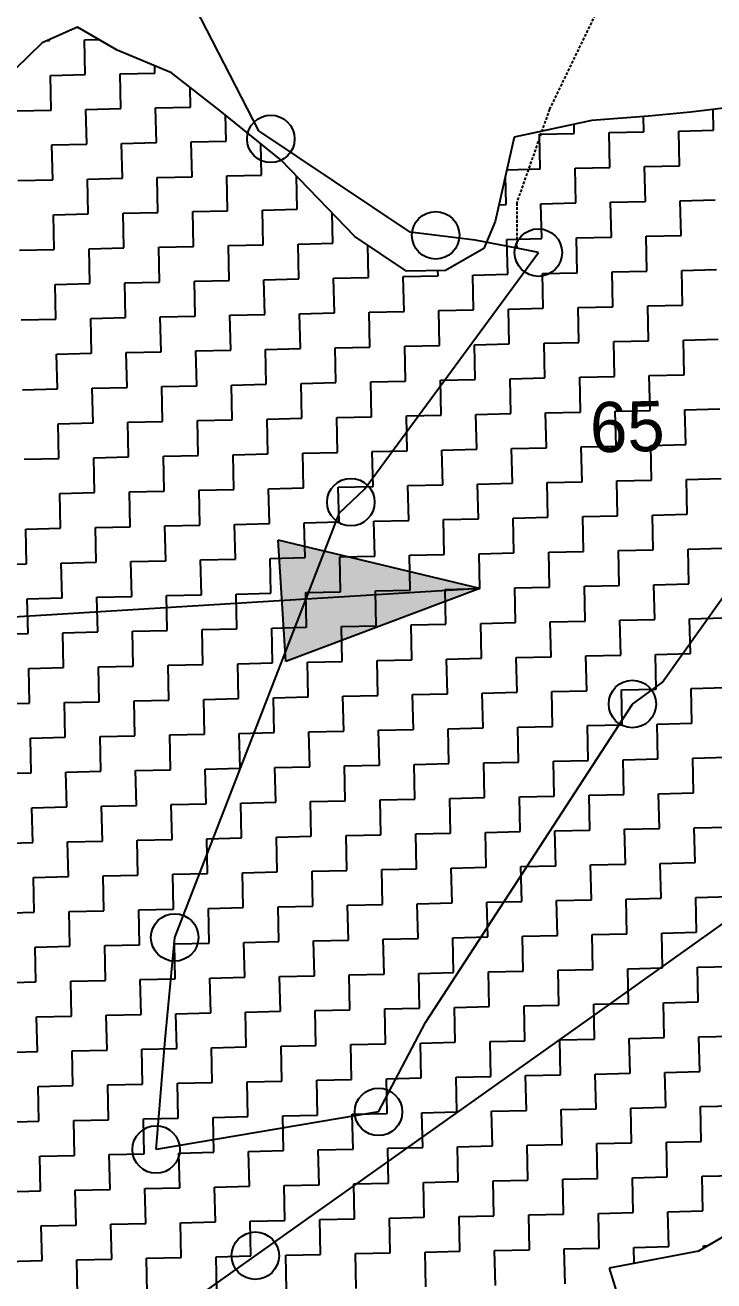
# Model space of a CAD drawing. Header units: metres. Extents: x 281463 to 283423, y 2096851 to 2099007.
# Drawn here: x 282130.7 to 282252, y 2097833.9 to 2098055 of the extents above; entities that cross this region are included whole.
import ezdxf
from ezdxf.enums import TextEntityAlignment as Align

# ---------------------------------------------------------------- set-up
doc = ezdxf.new("R2010")
doc.units = ezdxf.units.M
doc.linetypes.add('DASHED', pattern=[0.75, 0.5, -0.25])
for name, color, linetype in [('POLY_HATCH', 12, 'Continuous'), ('POLY_PARCEL', 6, 'Continuous'), ('POLY_SUBPARCEL', 6, 'DASHED'), ('TEXT_PARCEL', 7, 'Continuous')]:
    doc.layers.add(name, color=color, linetype=linetype)
doc.styles.add('TEXT_MAP', font='')
doc.styles.get('TEXT_MAP').set_extended_font_data('Kruti Dev 050')

msp = doc.modelspace()

# ---------------------------------------------------------------- hatches: boundary and pattern name
h = msp.add_hatch(color=256)
h.paths.add_polyline_path([(282175.94, 2097953.67), (282176.6, 2097943), (282210.81, 2097955.81)])
h.paths.add_polyline_path([(282210.81, 2097955.81), (282175.29, 2097964.33), (282175.94, 2097953.67)])

# ---------------------------------------------------------------- linework, layer by layer
for points in [[(282210.81, 2097955.81), (282175.29, 2097964.33)], [(282176.6, 2097943), (282175.29, 2097964.33)], [(282210.81, 2097955.81), (282000.75, 2097942.91)], [(282210.81, 2097955.81), (282176.6, 2097943)]]:
    msp.add_lwpolyline(points)
for centre in [(282173.98, 2098034.96), (282203.02, 2098017.99), (282221.11, 2098014.95), (282188.08, 2097971.02), (282237.67, 2097935.49), (282157.05, 2097894.4), (282192.95, 2097863.69), (282153.78, 2097857.08), (282171.25, 2097838.38)]:
    msp.add_circle(centre, 4.18)
at = {"layer": 'POLY_HATCH'}
for p, q in [((282139.96, 2098054.65), (282133.69, 2098051.88)), ((282146.9, 2098050.59), (282139.96, 2098054.65)), ((282133.69, 2098051.88), (282126.46, 2098044.86)), ((282156.49, 2098046.59), (282146.9, 2098050.59)), ((282165.07, 2098039.93), (282156.49, 2098046.59)), ((282258.93, 2098040.97), (282247.89, 2098039.67)), ((282175.82, 2098031.21), (282165.07, 2098039.93)), ((282230.51, 2098038.23), (282216.87, 2098035.29)), ((282240.52, 2098038.98), (282230.51, 2098038.23)), ((282247.89, 2098039.67), (282240.52, 2098038.98)), ((282216.87, 2098035.29), (282213.51, 2098020.45)), ((282182.3, 2098024.5), (282175.82, 2098031.21)), ((282188.78, 2098017.79), (282182.3, 2098024.5)), ((282213.51, 2098020.45), (282211.5, 2098015.66)), ((282197.88, 2098011.67), (282188.78, 2098017.79)), ((282211.5, 2098015.66), (282204.73, 2098011.82)), ((282204.73, 2098011.82), (282197.88, 2098011.67)), ((282272.73, 2097852.88), (282249.3, 2097839.18)), ((282249.3, 2097839.18), (282233.55, 2097836.19)), ((282233.55, 2097836.19), (282237.52, 2097823.63))]:
    msp.add_line(p, q, dxfattribs=at)
at = {"layer": 'POLY_HATCH', "linetype": 'Continuous'}
for p, q in [((282134.58, 2098052.27), (282135.03, 2098052.28)), ((282135.03, 2098052.28), (282135.02, 2098052.47)), ((282141.16, 2098052.42), (282143.68, 2098052.48)), ((282141.3, 2098046.29), (282141.16, 2098052.42)), ((282153.56, 2098046.56), (282153.53, 2098047.82)), ((282135.16, 2098046.15), (282141.3, 2098046.29)), ((282135.3, 2098040.02), (282135.16, 2098046.15)), ((282147.43, 2098046.43), (282153.56, 2098046.56)), ((282147.57, 2098040.29), (282147.43, 2098046.43)), ((282159.83, 2098040.57), (282159.75, 2098044.06)), ((282153.7, 2098040.43), (282159.83, 2098040.57)), ((282153.84, 2098034.3), (282153.7, 2098040.43)), ((282129.17, 2098039.88), (282135.3, 2098040.02)), ((282141.43, 2098040.16), (282147.57, 2098040.29)), ((282141.57, 2098034.02), (282141.43, 2098040.16)), ((282166.1, 2098034.57), (282166, 2098039.18)), ((282239.69, 2098036.22), (282239.63, 2098038.91)), ((282251.96, 2098036.49), (282251.87, 2098040.14)), ((282227.43, 2098035.94), (282227.39, 2098037.55)), ((282233.56, 2098036.08), (282239.69, 2098036.22)), ((282233.7, 2098029.95), (282233.56, 2098036.08)), ((282245.82, 2098036.35), (282251.96, 2098036.49)), ((282245.96, 2098030.22), (282245.82, 2098036.35)), ((282135.44, 2098033.89), (282141.57, 2098034.02)), ((282135.58, 2098027.75), (282135.44, 2098033.89)), ((282147.7, 2098034.16), (282153.84, 2098034.3)), ((282147.84, 2098028.03), (282147.7, 2098034.16)), ((282159.97, 2098034.44), (282166.1, 2098034.57)), ((282160.11, 2098028.3), (282159.97, 2098034.44)), ((282172.37, 2098028.58), (282172.25, 2098034.11)), ((282221.29, 2098035.81), (282227.43, 2098035.94)), ((282221.43, 2098029.67), (282221.29, 2098035.81)), ((282215.57, 2098029.54), (282221.43, 2098029.67)), ((282227.56, 2098029.81), (282233.7, 2098029.95)), ((282227.7, 2098023.68), (282227.56, 2098029.81)), ((282239.83, 2098030.08), (282245.96, 2098030.22)), ((282239.97, 2098023.95), (282239.83, 2098030.08)), ((282129.44, 2098027.62), (282135.58, 2098027.75)), ((282141.71, 2098027.89), (282147.84, 2098028.03)), ((282141.84, 2098021.76), (282141.71, 2098027.89)), ((282153.97, 2098028.17), (282160.11, 2098028.3)), ((282154.11, 2098022.03), (282153.97, 2098028.17)), ((282166.24, 2098028.44), (282172.37, 2098028.58)), ((282166.37, 2098022.31), (282166.24, 2098028.44)), ((282178.64, 2098022.58), (282178.51, 2098028.42)), ((282215.44, 2098023.4), (282215.32, 2098028.47)), ((282214.17, 2098023.38), (282215.44, 2098023.4)), ((282221.57, 2098023.54), (282227.7, 2098023.68)), ((282221.7, 2098017.41), (282221.57, 2098023.54)), ((282233.83, 2098023.81), (282239.97, 2098023.95)), ((282233.97, 2098017.68), (282233.83, 2098023.81)), ((282246.1, 2098024.09), (282252.23, 2098024.23)), ((282246.23, 2098017.96), (282246.1, 2098024.09)), ((282135.71, 2098021.62), (282141.84, 2098021.76)), ((282135.85, 2098015.49), (282135.71, 2098021.62)), ((282147.98, 2098021.9), (282154.11, 2098022.03)), ((282148.11, 2098015.76), (282147.98, 2098021.9)), ((282160.24, 2098022.17), (282166.37, 2098022.31)), ((282160.38, 2098016.04), (282160.24, 2098022.17)), ((282172.51, 2098022.44), (282178.64, 2098022.58)), ((282172.64, 2098016.31), (282172.51, 2098022.44)), ((282184.91, 2098016.59), (282184.79, 2098021.92)), ((282166.51, 2098016.17), (282172.64, 2098016.31)), ((282166.65, 2098010.04), (282166.51, 2098016.17)), ((282178.78, 2098016.45), (282184.91, 2098016.59)), ((282178.91, 2098010.32), (282178.78, 2098016.45)), ((282191.18, 2098010.59), (282191.05, 2098016.26)), ((282215.57, 2098017.27), (282221.7, 2098017.41)), ((282215.71, 2098011.14), (282215.57, 2098017.27)), ((282227.84, 2098017.55), (282233.97, 2098017.68)), ((282227.97, 2098011.41), (282227.84, 2098017.55)), ((282240.1, 2098017.82), (282246.23, 2098017.96)), ((282240.24, 2098011.69), (282240.1, 2098017.82)), ((282129.72, 2098015.35), (282135.85, 2098015.49)), ((282141.98, 2098015.63), (282148.11, 2098015.76)), ((282142.12, 2098009.49), (282141.98, 2098015.63)), ((282154.25, 2098015.9), (282160.38, 2098016.04)), ((282154.38, 2098009.77), (282154.25, 2098015.9)), ((282203.44, 2098010.86), (282203.42, 2098011.79)), ((282234.11, 2098011.55), (282240.24, 2098011.69)), ((282246.37, 2098011.82), (282252.5, 2098011.96)), ((282246.51, 2098005.69), (282246.37, 2098011.82)), ((282135.99, 2098009.36), (282142.12, 2098009.49)), ((282148.25, 2098009.63), (282154.38, 2098009.77)), ((282148.39, 2098003.5), (282148.25, 2098009.63)), ((282160.52, 2098009.91), (282166.65, 2098010.04)), ((282160.65, 2098003.77), (282160.52, 2098009.91)), ((282172.78, 2098010.18), (282178.91, 2098010.32)), ((282172.92, 2098004.05), (282172.78, 2098010.18)), ((282185.05, 2098010.45), (282191.18, 2098010.59)), ((282185.18, 2098004.32), (282185.05, 2098010.45)), ((282197.31, 2098010.73), (282203.44, 2098010.86)), ((282197.45, 2098004.59), (282197.31, 2098010.73)), ((282209.58, 2098011), (282215.71, 2098011.14)), ((282209.71, 2098004.87), (282209.58, 2098011)), ((282221.84, 2098011.28), (282227.97, 2098011.41)), ((282221.98, 2098005.14), (282221.84, 2098011.28)), ((282234.24, 2098005.42), (282234.11, 2098011.55)), ((282136.12, 2098003.22), (282135.99, 2098009.36)), ((282215.85, 2098005.01), (282221.98, 2098005.14)), ((282215.98, 2097998.87), (282215.85, 2098005.01)), ((282228.11, 2098005.28), (282234.24, 2098005.42)), ((282228.25, 2097999.15), (282228.11, 2098005.28)), ((282240.38, 2098005.55), (282246.51, 2098005.69)), ((282240.51, 2097999.42), (282240.38, 2098005.55)), ((282129.99, 2098003.09), (282136.12, 2098003.22)), ((282142.26, 2098003.36), (282148.39, 2098003.5)), ((282142.39, 2097997.23), (282142.26, 2098003.36)), ((282154.52, 2098003.64), (282160.65, 2098003.77)), ((282154.66, 2097997.5), (282154.52, 2098003.64)), ((282166.79, 2098003.91), (282172.92, 2098004.05)), ((282166.92, 2097997.78), (282166.79, 2098003.91)), ((282179.05, 2098004.18), (282185.18, 2098004.32)), ((282179.19, 2097998.05), (282179.05, 2098004.18)), ((282191.32, 2098004.46), (282197.45, 2098004.59)), ((282191.45, 2097998.33), (282191.32, 2098004.46)), ((282203.58, 2098004.73), (282209.71, 2098004.87)), ((282203.72, 2097998.6), (282203.58, 2098004.73)), ((282197.59, 2097998.46), (282203.72, 2097998.6)), ((282197.72, 2097992.33), (282197.59, 2097998.46)), ((282209.85, 2097998.74), (282215.98, 2097998.87)), ((282209.99, 2097992.6), (282209.85, 2097998.74)), ((282222.12, 2097999.01), (282228.25, 2097999.15)), ((282222.25, 2097992.88), (282222.12, 2097999.01)), ((282234.38, 2097999.28), (282240.51, 2097999.42)), ((282234.52, 2097993.15), (282234.38, 2097999.28)), ((282246.65, 2097999.56), (282252.78, 2097999.7)), ((282246.78, 2097993.43), (282246.65, 2097999.56)), ((282136.26, 2097997.09), (282142.39, 2097997.23)), ((282136.4, 2097990.96), (282136.26, 2097997.09)), ((282148.53, 2097997.37), (282154.66, 2097997.5)), ((282148.66, 2097991.23), (282148.53, 2097997.37)), ((282160.79, 2097997.64), (282166.92, 2097997.78)), ((282160.93, 2097991.51), (282160.79, 2097997.64)), ((282173.06, 2097997.91), (282179.19, 2097998.05)), ((282173.19, 2097991.78), (282173.06, 2097997.91)), ((282185.32, 2097998.19), (282191.45, 2097998.33)), ((282185.46, 2097992.06), (282185.32, 2097998.19)), ((282167.06, 2097991.64), (282173.19, 2097991.78)), ((282179.32, 2097991.92), (282185.46, 2097992.06)), ((282179.46, 2097985.79), (282179.32, 2097991.92)), ((282191.59, 2097992.19), (282197.72, 2097992.33)), ((282191.73, 2097986.06), (282191.59, 2097992.19)), ((282203.86, 2097992.47), (282209.99, 2097992.6)), ((282203.99, 2097986.33), (282203.86, 2097992.47)), ((282216.12, 2097992.74), (282222.25, 2097992.88)), ((282216.26, 2097986.61), (282216.12, 2097992.74)), ((282228.39, 2097993.02), (282234.52, 2097993.15)), ((282228.52, 2097986.88), (282228.39, 2097993.02)), ((282240.65, 2097993.29), (282246.78, 2097993.43)), ((282240.79, 2097987.16), (282240.65, 2097993.29)), ((282130.26, 2097990.82), (282136.4, 2097990.96)), ((282142.53, 2097991.1), (282148.66, 2097991.23)), ((282142.67, 2097984.96), (282142.53, 2097991.1)), ((282154.79, 2097991.37), (282160.93, 2097991.51)), ((282154.93, 2097985.24), (282154.79, 2097991.37)), ((282167.2, 2097985.51), (282167.06, 2097991.64)), ((282246.92, 2097987.29), (282253.05, 2097987.43)), ((282148.8, 2097985.1), (282154.93, 2097985.24)), ((282161.06, 2097985.38), (282167.2, 2097985.51)), ((282161.2, 2097979.24), (282161.06, 2097985.38)), ((282173.33, 2097985.65), (282179.46, 2097985.79)), ((282173.47, 2097979.52), (282173.33, 2097985.65)), ((282185.59, 2097985.92), (282191.73, 2097986.06)), ((282185.73, 2097979.79), (282185.59, 2097985.92)), ((282197.86, 2097986.2), (282203.99, 2097986.33)), ((282198, 2097980.06), (282197.86, 2097986.2)), ((282210.12, 2097986.47), (282216.26, 2097986.61)), ((282210.26, 2097980.34), (282210.12, 2097986.47)), ((282222.39, 2097986.75), (282228.52, 2097986.88)), ((282222.53, 2097980.61), (282222.39, 2097986.75)), ((282234.65, 2097987.02), (282240.79, 2097987.16)), ((282234.79, 2097980.89), (282234.65, 2097987.02)), ((282247.06, 2097981.16), (282246.92, 2097987.29)), ((282136.53, 2097984.83), (282142.67, 2097984.96)), ((282136.67, 2097978.69), (282136.53, 2097984.83)), ((282148.94, 2097978.97), (282148.8, 2097985.1)), ((282228.66, 2097980.75), (282234.79, 2097980.89)), ((282228.8, 2097974.62), (282228.66, 2097980.75)), ((282240.92, 2097981.02), (282247.06, 2097981.16)), ((282241.06, 2097974.89), (282240.92, 2097981.02)), ((282130.54, 2097978.56), (282136.67, 2097978.69)), ((282142.8, 2097978.83), (282148.94, 2097978.97)), ((282142.94, 2097972.7), (282142.8, 2097978.83)), ((282155.07, 2097979.11), (282161.2, 2097979.24)), ((282155.21, 2097972.97), (282155.07, 2097979.11)), ((282167.33, 2097979.38), (282173.47, 2097979.52)), ((282167.47, 2097973.25), (282167.33, 2097979.38)), ((282179.6, 2097979.65), (282185.73, 2097979.79)), ((282179.74, 2097973.52), (282179.6, 2097979.65)), ((282191.86, 2097979.93), (282198, 2097980.06)), ((282192, 2097973.8), (282191.86, 2097979.93)), ((282204.13, 2097980.2), (282210.26, 2097980.34)), ((282204.27, 2097974.07), (282204.13, 2097980.2)), ((282216.39, 2097980.48), (282222.53, 2097980.61)), ((282216.53, 2097974.34), (282216.39, 2097980.48)), ((282198.13, 2097973.93), (282204.27, 2097974.07)), ((282210.4, 2097974.21), (282216.53, 2097974.34)), ((282210.54, 2097968.07), (282210.4, 2097974.21)), ((282222.66, 2097974.48), (282228.8, 2097974.62)), ((282222.8, 2097968.35), (282222.66, 2097974.48)), ((282234.93, 2097974.75), (282241.06, 2097974.89)), ((282235.07, 2097968.62), (282234.93, 2097974.75)), ((282247.19, 2097975.03), (282253.33, 2097975.17)), ((282247.33, 2097968.9), (282247.19, 2097975.03)), ((282136.81, 2097972.56), (282142.94, 2097972.7)), ((282136.95, 2097966.43), (282136.81, 2097972.56)), ((282149.07, 2097972.84), (282155.21, 2097972.97)), ((282149.21, 2097966.7), (282149.07, 2097972.84)), ((282161.34, 2097973.11), (282167.47, 2097973.25)), ((282161.48, 2097966.98), (282161.34, 2097973.11)), ((282173.6, 2097973.38), (282179.74, 2097973.52)), ((282173.74, 2097967.25), (282173.6, 2097973.38)), ((282185.87, 2097973.66), (282192, 2097973.8)), ((282186.01, 2097967.53), (282185.87, 2097973.66)), ((282198.27, 2097967.8), (282198.13, 2097973.93)), ((282179.87, 2097967.39), (282186.01, 2097967.53)), ((282192.14, 2097967.66), (282198.27, 2097967.8)), ((282192.28, 2097961.53), (282192.14, 2097967.66)), ((282204.4, 2097967.94), (282210.54, 2097968.07)), ((282204.54, 2097961.8), (282204.4, 2097967.94)), ((282216.67, 2097968.21), (282222.8, 2097968.35)), ((282216.81, 2097962.08), (282216.67, 2097968.21)), ((282228.93, 2097968.48), (282235.07, 2097968.62)), ((282229.07, 2097962.35), (282228.93, 2097968.48)), ((282241.2, 2097968.76), (282247.33, 2097968.9)), ((282241.34, 2097962.63), (282241.2, 2097968.76)), ((282130.81, 2097966.29), (282136.95, 2097966.43)), ((282130.95, 2097960.16), (282130.81, 2097966.29)), ((282143.08, 2097966.57), (282149.21, 2097966.7)), ((282143.21, 2097960.43), (282143.08, 2097966.57)), ((282155.34, 2097966.84), (282161.48, 2097966.98)), ((282155.48, 2097960.71), (282155.34, 2097966.84)), ((282167.61, 2097967.11), (282173.74, 2097967.25)), ((282167.75, 2097960.98), (282167.61, 2097967.11)), ((282180.01, 2097961.26), (282179.87, 2097967.39)), ((282161.61, 2097960.84), (282167.75, 2097960.98)), ((282161.75, 2097954.71), (282161.61, 2097960.84)), ((282173.88, 2097961.12), (282180.01, 2097961.26)), ((282174.01, 2097954.99), (282173.88, 2097961.12)), ((282186.14, 2097961.39), (282192.28, 2097961.53)), ((282186.28, 2097955.26), (282186.14, 2097961.39)), ((282198.41, 2097961.67), (282204.54, 2097961.8)), ((282198.54, 2097955.53), (282198.41, 2097961.67)), ((282210.67, 2097961.94), (282216.81, 2097962.08)), ((282210.81, 2097955.81), (282210.67, 2097961.94)), ((282222.94, 2097962.22), (282229.07, 2097962.35)), ((282223.07, 2097956.08), (282222.94, 2097962.22)), ((282235.2, 2097962.49), (282241.34, 2097962.63)), ((282235.34, 2097956.36), (282235.2, 2097962.49)), ((282247.47, 2097962.76), (282253.6, 2097962.9)), ((282247.61, 2097956.63), (282247.47, 2097962.76)), ((282124.82, 2097960.02), (282130.95, 2097960.16)), ((282137.08, 2097960.3), (282143.21, 2097960.43)), ((282137.22, 2097954.16), (282137.08, 2097960.3)), ((282149.35, 2097960.57), (282155.48, 2097960.71)), ((282149.48, 2097954.44), (282149.35, 2097960.57)), ((282241.47, 2097956.49), (282247.61, 2097956.63)), ((282241.61, 2097950.36), (282241.47, 2097956.49)), ((282131.09, 2097954.03), (282137.22, 2097954.16)), ((282143.35, 2097954.3), (282149.48, 2097954.44)), ((282143.49, 2097948.17), (282143.35, 2097954.3)), ((282155.62, 2097954.58), (282161.75, 2097954.71)), ((282155.75, 2097948.44), (282155.62, 2097954.58)), ((282167.88, 2097954.85), (282174.01, 2097954.99)), ((282168.02, 2097948.72), (282167.88, 2097954.85)), ((282180.15, 2097955.12), (282186.28, 2097955.26)), ((282180.28, 2097948.99), (282180.15, 2097955.12)), ((282192.41, 2097955.4), (282198.54, 2097955.53)), ((282192.55, 2097949.27), (282192.41, 2097955.4)), ((282204.68, 2097955.67), (282210.81, 2097955.81)), ((282204.81, 2097949.54), (282204.68, 2097955.67)), ((282216.94, 2097955.95), (282223.07, 2097956.08)), ((282217.08, 2097949.81), (282216.94, 2097955.95)), ((282229.21, 2097956.22), (282235.34, 2097956.36)), ((282229.34, 2097950.09), (282229.21, 2097956.22)), ((282131.22, 2097947.89), (282131.09, 2097954.03)), ((282210.95, 2097949.68), (282217.08, 2097949.81)), ((282223.21, 2097949.95), (282229.34, 2097950.09)), ((282223.35, 2097943.82), (282223.21, 2097949.95)), ((282235.48, 2097950.22), (282241.61, 2097950.36)), ((282235.61, 2097944.09), (282235.48, 2097950.22)), ((282247.74, 2097950.5), (282253.87, 2097950.64)), ((282247.88, 2097944.37), (282247.74, 2097950.5)), ((282125.09, 2097947.76), (282131.22, 2097947.89)), ((282137.36, 2097948.03), (282143.49, 2097948.17)), ((282137.49, 2097941.9), (282137.36, 2097948.03)), ((282149.62, 2097948.31), (282155.75, 2097948.44)), ((282149.76, 2097942.17), (282149.62, 2097948.31)), ((282161.89, 2097948.58), (282168.02, 2097948.72)), ((282162.02, 2097942.45), (282161.89, 2097948.58)), ((282174.15, 2097948.85), (282180.28, 2097948.99)), ((282174.29, 2097942.72), (282174.15, 2097948.85)), ((282186.42, 2097949.13), (282192.55, 2097949.27)), ((282186.55, 2097943), (282186.42, 2097949.13)), ((282198.68, 2097949.4), (282204.81, 2097949.54)), ((282198.82, 2097943.27), (282198.68, 2097949.4)), ((282211.08, 2097943.54), (282210.95, 2097949.68)), ((282192.69, 2097943.13), (282198.82, 2097943.27)), ((282192.82, 2097937), (282192.69, 2097943.13)), ((282204.95, 2097943.41), (282211.08, 2097943.54)), ((282205.09, 2097937.27), (282204.95, 2097943.41)), ((282217.22, 2097943.68), (282223.35, 2097943.82)), ((282217.35, 2097937.55), (282217.22, 2097943.68)), ((282229.48, 2097943.95), (282235.61, 2097944.09)), ((282229.62, 2097937.82), (282229.48, 2097943.95)), ((282241.75, 2097944.23), (282247.88, 2097944.37)), ((282241.88, 2097938.1), (282241.75, 2097944.23)), ((282131.36, 2097941.76), (282137.49, 2097941.9)), ((282131.5, 2097935.63), (282131.36, 2097941.76)), ((282143.63, 2097942.04), (282149.76, 2097942.17)), ((282143.76, 2097935.9), (282143.63, 2097942.04)), ((282155.89, 2097942.31), (282162.02, 2097942.45)), ((282156.03, 2097936.18), (282155.89, 2097942.31)), ((282168.16, 2097942.58), (282174.29, 2097942.72)), ((282168.29, 2097936.45), (282168.16, 2097942.58)), ((282180.42, 2097942.86), (282186.55, 2097943)), ((282180.56, 2097936.73), (282180.42, 2097942.86)), ((282174.43, 2097936.59), (282180.56, 2097936.73)), ((282174.56, 2097930.46), (282174.43, 2097936.59)), ((282186.69, 2097936.86), (282192.82, 2097937)), ((282186.83, 2097930.73), (282186.69, 2097936.86)), ((282198.96, 2097937.14), (282205.09, 2097937.27)), ((282199.09, 2097931), (282198.96, 2097937.14)), ((282211.22, 2097937.41), (282217.35, 2097937.55)), ((282211.36, 2097931.28), (282211.22, 2097937.41)), ((282223.49, 2097937.69), (282229.62, 2097937.82)), ((282223.62, 2097931.55), (282223.49, 2097937.69)), ((282235.75, 2097937.96), (282241.88, 2097938.1)), ((282235.89, 2097931.83), (282235.75, 2097937.96)), ((282248.02, 2097938.23), (282254.15, 2097938.37)), ((282248.15, 2097932.1), (282248.02, 2097938.23)), ((282125.37, 2097935.49), (282131.5, 2097935.63)), ((282137.63, 2097935.77), (282143.76, 2097935.9)), ((282137.77, 2097929.63), (282137.63, 2097935.77)), ((282149.9, 2097936.04), (282156.03, 2097936.18)), ((282150.03, 2097929.91), (282149.9, 2097936.04)), ((282162.16, 2097936.31), (282168.29, 2097936.45)), ((282162.3, 2097930.18), (282162.16, 2097936.31)), ((282242.02, 2097931.96), (282248.15, 2097932.1)), ((282143.9, 2097929.77), (282150.03, 2097929.91)), ((282156.17, 2097930.05), (282162.3, 2097930.18)), ((282156.3, 2097923.91), (282156.17, 2097930.05)), ((282168.43, 2097930.32), (282174.56, 2097930.46)), ((282168.57, 2097924.19), (282168.43, 2097930.32)), ((282180.7, 2097930.59), (282186.83, 2097930.73)), ((282180.83, 2097924.46), (282180.7, 2097930.59)), ((282192.96, 2097930.87), (282199.09, 2097931)), ((282193.1, 2097924.73), (282192.96, 2097930.87)), ((282205.23, 2097931.14), (282211.36, 2097931.28)), ((282205.36, 2097925.01), (282205.23, 2097931.14)), ((282217.49, 2097931.42), (282223.62, 2097931.55)), ((282217.63, 2097925.28), (282217.49, 2097931.42)), ((282229.76, 2097931.69), (282235.89, 2097931.83)), ((282229.89, 2097925.56), (282229.76, 2097931.69)), ((282242.16, 2097925.83), (282242.02, 2097931.96)), ((282131.64, 2097929.5), (282137.77, 2097929.63)), ((282131.77, 2097923.36), (282131.64, 2097929.5)), ((282144.04, 2097923.64), (282143.9, 2097929.77)), ((282223.76, 2097925.42), (282229.89, 2097925.56)), ((282236.03, 2097925.69), (282242.16, 2097925.83)), ((282236.16, 2097919.56), (282236.03, 2097925.69)), ((282248.29, 2097925.97), (282254.42, 2097926.11)), ((282248.43, 2097919.84), (282248.29, 2097925.97)), ((282125.64, 2097923.23), (282131.77, 2097923.36)), ((282137.9, 2097923.5), (282144.04, 2097923.64)), ((282138.04, 2097917.37), (282137.9, 2097923.5)), ((282150.17, 2097923.78), (282156.3, 2097923.91)), ((282150.31, 2097917.64), (282150.17, 2097923.78)), ((282162.43, 2097924.05), (282168.57, 2097924.19)), ((282162.57, 2097917.92), (282162.43, 2097924.05)), ((282174.7, 2097924.32), (282180.83, 2097924.46)), ((282174.84, 2097918.19), (282174.7, 2097924.32)), ((282186.96, 2097924.6), (282193.1, 2097924.73)), ((282187.1, 2097918.47), (282186.96, 2097924.6)), ((282199.23, 2097924.87), (282205.36, 2097925.01)), ((282199.37, 2097918.74), (282199.23, 2097924.87)), ((282211.5, 2097925.15), (282217.63, 2097925.28)), ((282211.63, 2097919.01), (282211.5, 2097925.15)), ((282223.9, 2097919.29), (282223.76, 2097925.42)), ((282205.5, 2097918.88), (282211.63, 2097919.01)), ((282205.64, 2097912.74), (282205.5, 2097918.88)), ((282217.76, 2097919.15), (282223.9, 2097919.29)), ((282217.9, 2097913.02), (282217.76, 2097919.15)), ((282230.03, 2097919.42), (282236.16, 2097919.56)), ((282230.17, 2097913.29), (282230.03, 2097919.42)), ((282242.29, 2097919.7), (282248.43, 2097919.84)), ((282242.43, 2097913.57), (282242.29, 2097919.7)), ((282131.91, 2097917.23), (282138.04, 2097917.37)), ((282132.05, 2097911.1), (282131.91, 2097917.23)), ((282144.17, 2097917.51), (282150.31, 2097917.64)), ((282144.31, 2097911.37), (282144.17, 2097917.51)), ((282156.44, 2097917.78), (282162.57, 2097917.92)), ((282156.58, 2097911.65), (282156.44, 2097917.78)), ((282168.7, 2097918.05), (282174.84, 2097918.19)), ((282168.84, 2097911.92), (282168.7, 2097918.05)), ((282180.97, 2097918.33), (282187.1, 2097918.47)), ((282181.11, 2097912.2), (282180.97, 2097918.33)), ((282193.23, 2097918.6), (282199.37, 2097918.74)), ((282193.37, 2097912.47), (282193.23, 2097918.6)), ((282174.97, 2097912.06), (282181.11, 2097912.2)), ((282187.24, 2097912.33), (282193.37, 2097912.47)), ((282187.38, 2097906.2), (282187.24, 2097912.33)), ((282199.5, 2097912.61), (282205.64, 2097912.74)), ((282199.64, 2097906.47), (282199.5, 2097912.61)), ((282211.77, 2097912.88), (282217.9, 2097913.02)), ((282211.91, 2097906.75), (282211.77, 2097912.88)), ((282224.03, 2097913.16), (282230.17, 2097913.29)), ((282224.17, 2097907.02), (282224.03, 2097913.16)), ((282236.3, 2097913.43), (282242.43, 2097913.57)), ((282236.44, 2097907.3), (282236.3, 2097913.43)), ((282248.56, 2097913.7), (282254.7, 2097913.84)), ((282248.7, 2097907.57), (282248.56, 2097913.7)), ((282125.91, 2097910.96), (282132.05, 2097911.1)), ((282138.18, 2097911.24), (282144.31, 2097911.37)), ((282138.32, 2097905.1), (282138.18, 2097911.24)), ((282150.44, 2097911.51), (282156.58, 2097911.65)), ((282150.58, 2097905.38), (282150.44, 2097911.51)), ((282162.71, 2097911.78), (282168.84, 2097911.92)), ((282162.85, 2097905.65), (282162.71, 2097911.78)), ((282175.11, 2097905.93), (282174.97, 2097912.06)), ((282156.71, 2097905.52), (282162.85, 2097905.65)), ((282168.98, 2097905.79), (282175.11, 2097905.93)), ((282169.12, 2097899.66), (282168.98, 2097905.79)), ((282181.24, 2097906.06), (282187.38, 2097906.2)), ((282181.38, 2097899.93), (282181.24, 2097906.06)), ((282193.51, 2097906.34), (282199.64, 2097906.47)), ((282193.65, 2097900.2), (282193.51, 2097906.34)), ((282205.77, 2097906.61), (282211.91, 2097906.75)), ((282205.91, 2097900.48), (282205.77, 2097906.61)), ((282218.04, 2097906.89), (282224.17, 2097907.02)), ((282218.18, 2097900.75), (282218.04, 2097906.89)), ((282230.3, 2097907.16), (282236.44, 2097907.3)), ((282230.44, 2097901.03), (282230.3, 2097907.16)), ((282242.57, 2097907.43), (282248.7, 2097907.57)), ((282242.71, 2097901.3), (282242.57, 2097907.43)), ((282132.18, 2097904.97), (282138.32, 2097905.1)), ((282132.32, 2097898.83), (282132.18, 2097904.97)), ((282144.45, 2097905.24), (282150.58, 2097905.38)), ((282144.59, 2097899.11), (282144.45, 2097905.24)), ((282156.85, 2097899.38), (282156.71, 2097905.52)), ((282236.57, 2097901.16), (282242.71, 2097901.3)), ((282236.71, 2097895.03), (282236.57, 2097901.16)), ((282248.84, 2097901.44), (282254.97, 2097901.58)), ((282248.98, 2097895.31), (282248.84, 2097901.44)), ((282138.45, 2097898.97), (282144.59, 2097899.11)), ((282138.59, 2097892.84), (282138.45, 2097898.97)), ((282150.72, 2097899.25), (282156.85, 2097899.38)), ((282150.85, 2097893.11), (282150.72, 2097899.25)), ((282162.98, 2097899.52), (282169.12, 2097899.66)), ((282163.12, 2097893.39), (282162.98, 2097899.52)), ((282175.25, 2097899.79), (282181.38, 2097899.93)), ((282175.39, 2097893.66), (282175.25, 2097899.79)), ((282187.51, 2097900.07), (282193.65, 2097900.2)), ((282187.65, 2097893.94), (282187.51, 2097900.07)), ((282199.78, 2097900.34), (282205.91, 2097900.48)), ((282199.92, 2097894.21), (282199.78, 2097900.34)), ((282212.04, 2097900.62), (282218.18, 2097900.75)), ((282212.18, 2097894.48), (282212.04, 2097900.62)), ((282224.31, 2097900.89), (282230.44, 2097901.03)), ((282224.45, 2097894.76), (282224.31, 2097900.89)), ((282126.19, 2097898.7), (282132.32, 2097898.83)), ((282206.05, 2097894.35), (282212.18, 2097894.48)), ((282218.31, 2097894.62), (282224.45, 2097894.76)), ((282218.45, 2097888.49), (282218.31, 2097894.62)), ((282230.58, 2097894.89), (282236.71, 2097895.03)), ((282230.71, 2097888.76), (282230.58, 2097894.89)), ((282242.84, 2097895.17), (282248.98, 2097895.31)), ((282242.98, 2097889.04), (282242.84, 2097895.17)), ((282132.46, 2097892.7), (282138.59, 2097892.84)), ((282132.59, 2097886.57), (282132.46, 2097892.7)), ((282144.72, 2097892.98), (282150.85, 2097893.11)), ((282144.86, 2097886.84), (282144.72, 2097892.98)), ((282156.99, 2097893.25), (282163.12, 2097893.39)), ((282157.12, 2097887.12), (282156.99, 2097893.25)), ((282169.25, 2097893.52), (282175.39, 2097893.66)), ((282169.39, 2097887.39), (282169.25, 2097893.52)), ((282181.52, 2097893.8), (282187.65, 2097893.94)), ((282181.65, 2097887.67), (282181.52, 2097893.8)), ((282193.78, 2097894.07), (282199.92, 2097894.21)), ((282193.92, 2097887.94), (282193.78, 2097894.07)), ((282206.18, 2097888.21), (282206.05, 2097894.35)), ((282187.79, 2097887.8), (282193.92, 2097887.94)), ((282200.05, 2097888.08), (282206.18, 2097888.21)), ((282200.19, 2097881.94), (282200.05, 2097888.08)), ((282212.32, 2097888.35), (282218.45, 2097888.49)), ((282212.45, 2097882.22), (282212.32, 2097888.35)), ((282224.58, 2097888.62), (282230.71, 2097888.76)), ((282224.72, 2097882.49), (282224.58, 2097888.62)), ((282236.85, 2097888.9), (282242.98, 2097889.04)), ((282236.98, 2097882.77), (282236.85, 2097888.9)), ((282249.11, 2097889.17), (282255.24, 2097889.31)), ((282249.25, 2097883.04), (282249.11, 2097889.17)), ((282126.46, 2097886.43), (282132.59, 2097886.57)), ((282138.73, 2097886.71), (282144.86, 2097886.84)), ((282138.86, 2097880.57), (282138.73, 2097886.71)), ((282150.99, 2097886.98), (282157.12, 2097887.12)), ((282151.13, 2097880.85), (282150.99, 2097886.98)), ((282163.26, 2097887.25), (282169.39, 2097887.39)), ((282163.39, 2097881.12), (282163.26, 2097887.25)), ((282175.52, 2097887.53), (282181.65, 2097887.67)), ((282175.66, 2097881.4), (282175.52, 2097887.53)), ((282187.92, 2097881.67), (282187.79, 2097887.8)), ((282169.53, 2097881.26), (282175.66, 2097881.4)), ((282169.66, 2097875.13), (282169.53, 2097881.26)), ((282181.79, 2097881.53), (282187.92, 2097881.67)), ((282181.93, 2097875.4), (282181.79, 2097881.53)), ((282194.06, 2097881.81), (282200.19, 2097881.94)), ((282194.19, 2097875.67), (282194.06, 2097881.81)), ((282206.32, 2097882.08), (282212.45, 2097882.22)), ((282206.46, 2097875.95), (282206.32, 2097882.08)), ((282218.59, 2097882.36), (282224.72, 2097882.49)), ((282218.72, 2097876.22), (282218.59, 2097882.36)), ((282230.85, 2097882.63), (282236.98, 2097882.77)), ((282230.99, 2097876.5), (282230.85, 2097882.63)), ((282243.12, 2097882.9), (282249.25, 2097883.04)), ((282243.25, 2097876.77), (282243.12, 2097882.9)), ((282132.73, 2097880.44), (282138.86, 2097880.57)), ((282132.87, 2097874.3), (282132.73, 2097880.44)), ((282145, 2097880.71), (282151.13, 2097880.85)), ((282145.13, 2097874.58), (282145, 2097880.71)), ((282157.26, 2097880.98), (282163.39, 2097881.12)), ((282157.4, 2097874.85), (282157.26, 2097880.98)), ((282249.39, 2097876.91), (282255.52, 2097877.05)), ((282249.52, 2097870.78), (282249.39, 2097876.91)), ((282151.27, 2097874.72), (282157.4, 2097874.85)), ((282151.4, 2097868.58), (282151.27, 2097874.72)), ((282163.53, 2097874.99), (282169.66, 2097875.13)), ((282163.67, 2097868.86), (282163.53, 2097874.99)), ((282175.8, 2097875.26), (282181.93, 2097875.4)), ((282175.93, 2097869.13), (282175.8, 2097875.26)), ((282188.06, 2097875.54), (282194.19, 2097875.67)), ((282188.2, 2097869.41), (282188.06, 2097875.54)), ((282200.33, 2097875.81), (282206.46, 2097875.95)), ((282200.46, 2097869.68), (282200.33, 2097875.81)), ((282212.59, 2097876.09), (282218.72, 2097876.22)), ((282212.73, 2097869.95), (282212.59, 2097876.09)), ((282224.86, 2097876.36), (282230.99, 2097876.5)), ((282224.99, 2097870.23), (282224.86, 2097876.36)), ((282237.12, 2097876.63), (282243.25, 2097876.77)), ((282237.26, 2097870.5), (282237.12, 2097876.63)), ((282126.74, 2097874.17), (282132.87, 2097874.3)), ((282139, 2097874.44), (282145.13, 2097874.58)), ((282139.14, 2097868.31), (282139, 2097874.44)), ((282218.86, 2097870.09), (282224.99, 2097870.23)), ((282231.13, 2097870.36), (282237.26, 2097870.5)), ((282231.26, 2097864.23), (282231.13, 2097870.36)), ((282243.39, 2097870.64), (282249.52, 2097870.78)), ((282243.53, 2097864.51), (282243.39, 2097870.64)), ((282133.01, 2097868.17), (282139.14, 2097868.31)), ((282133.14, 2097862.04), (282133.01, 2097868.17)), ((282145.27, 2097868.45), (282151.4, 2097868.58)), ((282145.41, 2097862.31), (282145.27, 2097868.45)), ((282157.54, 2097868.72), (282163.67, 2097868.86)), ((282157.67, 2097862.59), (282157.54, 2097868.72)), ((282169.8, 2097868.99), (282175.93, 2097869.13)), ((282169.94, 2097862.86), (282169.8, 2097868.99)), ((282182.07, 2097869.27), (282188.2, 2097869.41)), ((282182.2, 2097863.14), (282182.07, 2097869.27)), ((282194.33, 2097869.54), (282200.46, 2097869.68)), ((282194.47, 2097863.41), (282194.33, 2097869.54)), ((282206.6, 2097869.82), (282212.73, 2097869.95)), ((282206.73, 2097863.68), (282206.6, 2097869.82)), ((282219, 2097863.96), (282218.86, 2097870.09)), ((282200.6, 2097863.55), (282206.73, 2097863.68)), ((282200.74, 2097857.41), (282200.6, 2097863.55)), ((282212.87, 2097863.82), (282219, 2097863.96)), ((282213, 2097857.69), (282212.87, 2097863.82)), ((282225.13, 2097864.09), (282231.26, 2097864.23)), ((282225.27, 2097857.96), (282225.13, 2097864.09)), ((282237.4, 2097864.37), (282243.53, 2097864.51)), ((282237.53, 2097858.24), (282237.4, 2097864.37)), ((282249.66, 2097864.64), (282255.79, 2097864.78)), ((282249.8, 2097858.51), (282249.66, 2097864.64)), ((282127.01, 2097861.9), (282133.14, 2097862.04)), ((282139.27, 2097862.18), (282145.41, 2097862.31)), ((282139.41, 2097856.04), (282139.27, 2097862.18)), ((282151.54, 2097862.45), (282157.67, 2097862.59)), ((282151.68, 2097856.32), (282151.54, 2097862.45)), ((282163.81, 2097862.72), (282169.94, 2097862.86)), ((282163.94, 2097856.59), (282163.81, 2097862.72)), ((282176.07, 2097863), (282182.2, 2097863.14)), ((282176.21, 2097856.87), (282176.07, 2097863)), ((282188.34, 2097863.27), (282194.47, 2097863.41)), ((282188.47, 2097857.14), (282188.34, 2097863.27)), ((282182.34, 2097857), (282188.47, 2097857.14)), ((282182.48, 2097850.87), (282182.34, 2097857)), ((282194.6, 2097857.28), (282200.74, 2097857.41)), ((282194.74, 2097851.14), (282194.6, 2097857.28)), ((282206.87, 2097857.55), (282213, 2097857.69)), ((282207.01, 2097851.42), (282206.87, 2097857.55)), ((282219.13, 2097857.83), (282225.27, 2097857.96)), ((282219.27, 2097851.69), (282219.13, 2097857.83)), ((282231.4, 2097858.1), (282237.53, 2097858.24)), ((282231.54, 2097851.97), (282231.4, 2097858.1)), ((282243.67, 2097858.37), (282249.8, 2097858.51)), ((282243.8, 2097852.24), (282243.67, 2097858.37)), ((282133.28, 2097855.91), (282139.41, 2097856.04)), ((282133.42, 2097849.77), (282133.28, 2097855.91)), ((282145.54, 2097856.18), (282151.68, 2097856.32)), ((282145.68, 2097850.05), (282145.54, 2097856.18)), ((282157.81, 2097856.45), (282163.94, 2097856.59)), ((282157.95, 2097850.32), (282157.81, 2097856.45)), ((282170.07, 2097856.73), (282176.21, 2097856.87)), ((282170.21, 2097850.6), (282170.07, 2097856.73)), ((282249.93, 2097852.38), (282256.07, 2097852.51)), ((282151.81, 2097850.19), (282157.95, 2097850.32)), ((282164.08, 2097850.46), (282170.21, 2097850.6)), ((282164.22, 2097844.33), (282164.08, 2097850.46)), ((282176.34, 2097850.73), (282182.48, 2097850.87)), ((282176.48, 2097844.6), (282176.34, 2097850.73)), ((282188.61, 2097851.01), (282194.74, 2097851.14)), ((282188.75, 2097844.87), (282188.61, 2097851.01)), ((282200.87, 2097851.28), (282207.01, 2097851.42)), ((282201.01, 2097845.15), (282200.87, 2097851.28)), ((282213.14, 2097851.56), (282219.27, 2097851.69)), ((282213.28, 2097845.42), (282213.14, 2097851.56)), ((282225.4, 2097851.83), (282231.54, 2097851.97)), ((282225.54, 2097845.7), (282225.4, 2097851.83)), ((282237.67, 2097852.1), (282243.8, 2097852.24)), ((282237.81, 2097845.97), (282237.67, 2097852.1)), ((282250.07, 2097846.25), (282249.93, 2097852.38)), ((282127.28, 2097849.64), (282133.42, 2097849.77)), ((282139.55, 2097849.91), (282145.68, 2097850.05)), ((282139.69, 2097843.78), (282139.55, 2097849.91)), ((282151.95, 2097844.05), (282151.81, 2097850.19)), ((282231.67, 2097845.83), (282237.81, 2097845.97)), ((282243.94, 2097846.11), (282250.07, 2097846.25)), ((282244.08, 2097839.98), (282243.94, 2097846.11)), ((282133.55, 2097843.64), (282139.69, 2097843.78)), ((282133.69, 2097837.51), (282133.55, 2097843.64)), ((282145.82, 2097843.92), (282151.95, 2097844.05)), ((282145.96, 2097837.78), (282145.82, 2097843.92)), ((282158.08, 2097844.19), (282164.22, 2097844.33)), ((282158.22, 2097838.06), (282158.08, 2097844.19)), ((282170.35, 2097844.46), (282176.48, 2097844.6)), ((282170.49, 2097838.33), (282170.35, 2097844.46)), ((282182.61, 2097844.74), (282188.75, 2097844.87)), ((282182.75, 2097838.61), (282182.61, 2097844.74)), ((282194.88, 2097845.01), (282201.01, 2097845.15)), ((282195.02, 2097838.88), (282194.88, 2097845.01)), ((282207.14, 2097845.29), (282213.28, 2097845.42)), ((282207.28, 2097839.15), (282207.14, 2097845.29)), ((282219.41, 2097845.56), (282225.54, 2097845.7)), ((282219.55, 2097839.43), (282219.41, 2097845.56)), ((282231.81, 2097839.7), (282231.67, 2097845.83)), ((282213.41, 2097839.29), (282219.55, 2097839.43)), ((282213.55, 2097833.16), (282213.41, 2097839.29)), ((282225.68, 2097839.56), (282231.81, 2097839.7)), ((282225.82, 2097833.43), (282225.68, 2097839.56)), ((282237.94, 2097839.84), (282244.08, 2097839.98)), ((282238.01, 2097837.04), (282237.94, 2097839.84)), ((282250.21, 2097840.11), (282250.93, 2097840.13)), ((282250.22, 2097839.71), (282250.21, 2097840.11)), ((282127.56, 2097837.37), (282133.69, 2097837.51)), ((282139.82, 2097837.65), (282145.96, 2097837.78)), ((282139.96, 2097831.51), (282139.82, 2097837.65)), ((282152.09, 2097837.92), (282158.22, 2097838.06)), ((282152.23, 2097831.79), (282152.09, 2097837.92)), ((282164.35, 2097838.19), (282170.49, 2097838.33)), ((282164.49, 2097832.06), (282164.35, 2097838.19)), ((282176.62, 2097838.47), (282182.75, 2097838.61)), ((282176.76, 2097832.34), (282176.62, 2097838.47)), ((282188.88, 2097838.74), (282195.02, 2097838.88)), ((282189.02, 2097832.61), (282188.88, 2097838.74)), ((282201.15, 2097839.02), (282207.28, 2097839.15)), ((282201.29, 2097832.88), (282201.15, 2097839.02))]:
    msp.add_line(p, q, dxfattribs=at)
at = {"layer": 'POLY_PARCEL'}
for p, q in [((282171.89, 2098036.36), (282130.73, 2098116.32)), ((282198.5, 2098018.53), (282171.89, 2098036.36)), ((282210, 2098017.15), (282198.5, 2098018.53)), ((282217.33, 2098015.7), (282210, 2098017.15)), ((282190.5, 2097973.33), (282221.11, 2098014.95)), ((282221.11, 2098014.95), (282217.33, 2098015.7)), ((282242.91, 2097939.29), (282290.56, 2098006.25)), ((282186.09, 2097969.14), (282190.5, 2097973.33)), ((282157.05, 2097894.4), (282186.09, 2097969.14)), ((282237.67, 2097935.49), (282242.91, 2097939.29)), ((282201.24, 2097879.41), (282237.67, 2097935.49)), ((282229.81, 2097879.9), (282279.86, 2097915.53)), ((282155.4, 2097876.36), (282157.05, 2097894.4)), ((282160.06, 2097830.45), (282229.81, 2097879.9)), ((282192.95, 2097863.69), (282201.24, 2097879.41)), ((282153.78, 2097857.08), (282155.4, 2097876.36)), ((282192.95, 2097863.69), (282153.78, 2097857.08))]:
    msp.add_line(p, q, dxfattribs=at)
at = {"layer": 'POLY_SUBPARCEL'}
for p, q in [((282232.07, 2098058.82), (282223.07, 2098040.2)), ((282223.07, 2098040.2), (282217.29, 2098023.7)), ((282217.29, 2098023.7), (282217.33, 2098015.7))]:
    msp.add_line(p, q, dxfattribs=at)

# ---------------------------------------------------------------- texts
at = {"layer": 'TEXT_PARCEL', "style": 'TEXT_MAP'}
msp.add_text('65', height=8.833, rotation=1.2801, dxfattribs=at).set_placement((282236.76, 2097984.33), align=Align.MIDDLE)

doc.saveas('drawing.dxf')
